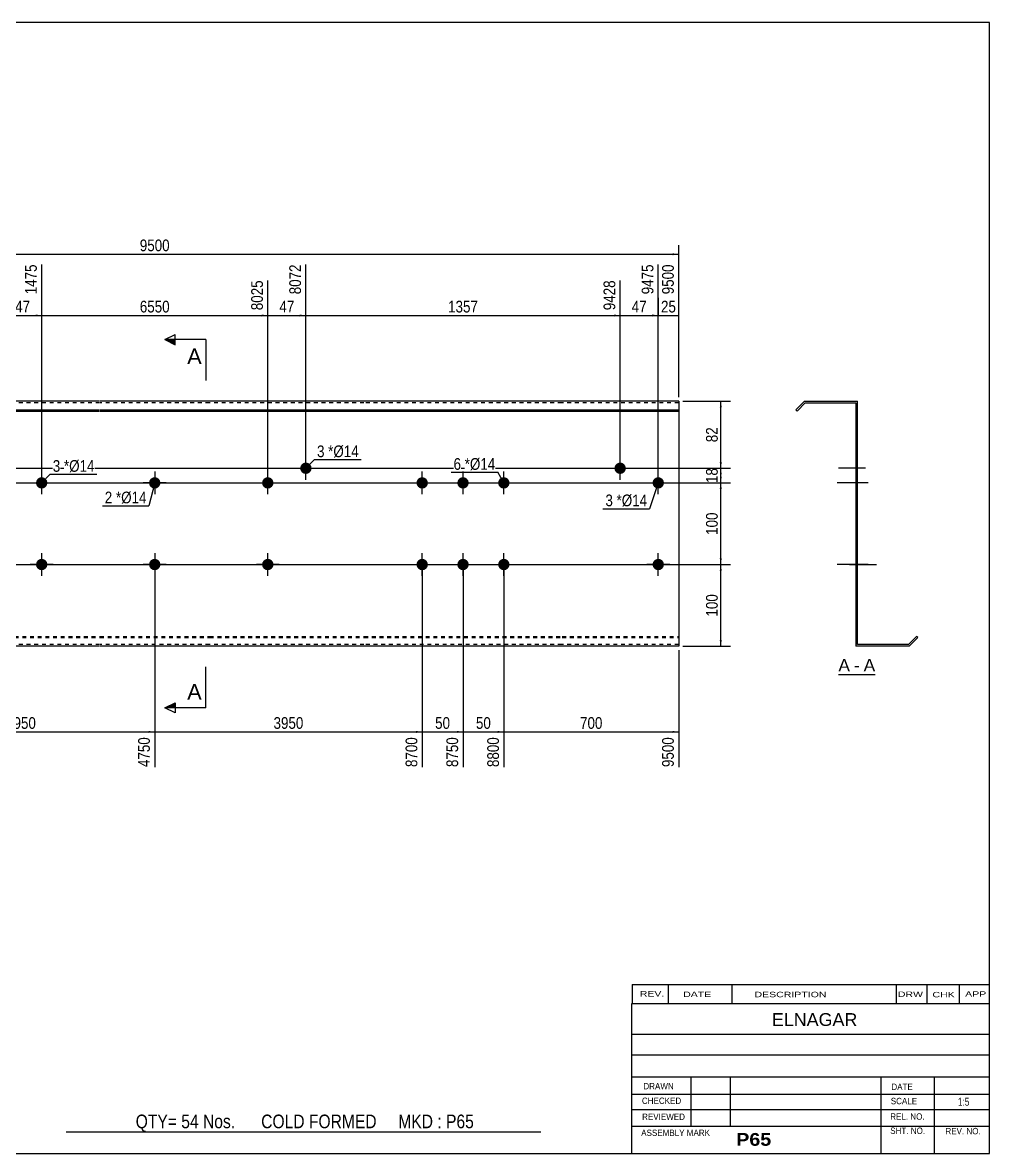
# Model space of a CAD drawing. Header units: millimetres. Extents: x -70 to 333, y -154 to 123.
# Drawn here: x 96 to 332.8, y -154.2 to 122.8 of the extents above; entities that cross this region are included whole.
import ezdxf

# ---------------------------------------------------------------- set-up
doc = ezdxf.new("R2010")
doc.units = ezdxf.units.MM
doc.linetypes.add('DXK_LINE_DOT1', pattern=[1.8814, 0.9407, -0.9407])
doc.styles.add('Arial', font='ARIAL.TTF', dxfattribs={"height": 0.2})
doc.styles.add('Arial Bold', font='ARIALBD.TTF', dxfattribs={"height": 0.2})
doc.styles.add('Arial Narrow', font='ARIALN.TTF', dxfattribs={"height": 0.2})

# ---------------------------------------------------------------- blocks, each defined once
blk = doc.blocks.new('Unknown-629086593-1911')
at = {"color": 5, "linetype": 'Continuous'}
for p, q in [((332.8, 122.75), (-67.2, 122.75)), ((-67.2, 122.75), (-67.2, -154.25)), ((332.8, -154.25), (332.8, 122.75)), ((-67.2, -154.25), (332.8, -154.25))]:
    blk.add_line(p, q, dxfattribs=at)
at = {"color": 174, "linetype": 'Continuous', "style": 'Arial'}
blk.add_text('Tekla structures', height=1.9102, rotation=90, dxfattribs=at).set_placement((-67.7, -153.75))
blk = doc.blocks.new('Unknown-629086593-12 - 1238')
at = {"color": 7, "linetype": 'Continuous'}
blk.add_line((295.81, -36.95), (304.84, -36.95), dxfattribs=at)
at = {"color": 0, "linetype": 'Continuous'}
blk.add_wipeout([(298.65, -36.2), (298.65, -33), (295.81, -33), (295.81, -36.2)], dxfattribs=at)
blk.add_wipeout([(301.03, -36.2), (301.03, -33), (299.61, -33), (299.61, -36.2)], dxfattribs=at)
at = {"color": 96, "linetype": 'Continuous', "style": 'Arial'}
blk.add_text('A', height=3.06, dxfattribs=at).set_placement((295.81, -36.2))
at = {"color": 0, "linetype": 'Continuous'}
blk.add_wipeout([(304.84, -36.2), (304.84, -33), (301.99, -33), (301.99, -36.2)], dxfattribs=at)
at = {"color": 96, "linetype": 'Continuous', "style": 'Arial'}
for s, p in [('A', (301.99, -36.2)), ('-', (299.61, -36.2))]:
    blk.add_text(s, height=3.06, dxfattribs=at).set_placement(p)
blk = doc.blocks.new('Bolt-629086593-1223 - 1203')
at = {"linetype": 'Continuous'}
blk.add_hatch(color=3, dxfattribs=at).paths.add_polyline_path([(250.29, 10, -1), (253.09, 10, -1)])
at = {"color": 3, "linetype": 'Continuous'}
for p, q in [((251.69, 7.2), (251.69, 12.8)), ((248.89, 10), (254.49, 10))]:
    blk.add_line(p, q, dxfattribs=at)
blk = doc.blocks.new('Part-629086593-1218 - 1203')
at = {"color": 2, "linetype": 'Continuous'}
for p, q in [((0, -30), (0, 30)), ((28.53, 30), (0, 30)), ((0, 27.88), (28.53, 27.88)), ((77.02, 30), (28.63, 30)), ((28.63, 27.88), (77.02, 27.88)), ((114.84, 30), (77.12, 30)), ((77.12, 27.88), (114.84, 27.88)), ((141.74, 30), (114.94, 30)), ((114.94, 27.88), (141.74, 27.88)), ((179.57, 30), (141.84, 30)), ((141.84, 27.88), (179.57, 27.88)), ((228.06, 30), (179.67, 30)), ((179.67, 27.88), (228.06, 27.88)), ((256.69, 30), (228.16, 30)), ((228.16, 27.88), (256.69, 27.88)), ((256.69, 30), (256.69, -30)), ((0, 27.6), (28.53, 27.6)), ((28.63, 27.6), (77.02, 27.6)), ((77.12, 27.6), (114.84, 27.6)), ((114.94, 27.6), (141.74, 27.6)), ((141.84, 27.6), (179.57, 27.6)), ((179.67, 27.6), (228.06, 27.6)), ((228.16, 27.6), (256.69, 27.6)), ((28.53, -30), (0, -30)), ((77.02, -30), (28.63, -30)), ((114.84, -30), (77.12, -30)), ((141.74, -30), (114.94, -30)), ((179.57, -30), (141.84, -30)), ((228.06, -30), (179.67, -30)), ((256.69, -30), (228.16, -30))]:
    blk.add_line(p, q, dxfattribs=at)
at = {"color": 7, "linetype": 'DXK_LINE_DOT1'}
for p, q in [((28.53, 29.6), (0, 29.6)), ((77.02, 29.6), (28.63, 29.6)), ((114.84, 29.6), (77.12, 29.6)), ((141.74, 29.6), (114.94, 29.6)), ((179.57, 29.6), (141.84, 29.6)), ((228.06, 29.6), (179.67, 29.6)), ((256.69, 29.6), (228.16, 29.6)), ((0, -27.6), (28.53, -27.6)), ((28.63, -27.6), (77.02, -27.6)), ((77.12, -27.6), (114.84, -27.6)), ((114.94, -27.6), (141.74, -27.6)), ((141.84, -27.6), (179.57, -27.6)), ((179.67, -27.6), (228.06, -27.6)), ((228.16, -27.6), (256.69, -27.6)), ((0, -27.88), (28.53, -27.88)), ((28.53, -29.6), (0, -29.6)), ((28.63, -27.88), (77.02, -27.88)), ((77.02, -29.6), (28.63, -29.6)), ((77.12, -27.88), (114.84, -27.88)), ((114.84, -29.6), (77.12, -29.6)), ((114.94, -27.88), (141.74, -27.88)), ((141.74, -29.6), (114.94, -29.6)), ((141.84, -27.88), (179.57, -27.88)), ((179.57, -29.6), (141.84, -29.6)), ((179.67, -27.88), (228.06, -27.88)), ((228.06, -29.6), (179.67, -29.6)), ((228.16, -27.88), (256.69, -27.88)), ((256.69, -29.6), (228.16, -29.6))]:
    blk.add_line(p, q, dxfattribs=at)
blk = doc.blocks.new('Bolt-629086593-1219 - 1203')
at = {"linetype": 'Continuous'}
for points in [[(192.46, 10, -1), (195.26, 10, -1)], [(202.46, 10, -1), (205.26, 10, -1)], [(212.46, 10, -1), (215.26, 10, -1)], [(192.46, -10, -1), (195.26, -10, -1)], [(202.46, -10, -1), (205.26, -10, -1)], [(212.46, -10, -1), (215.26, -10, -1)]]:
    blk.add_hatch(color=3, dxfattribs=at).paths.add_polyline_path(points)
at = {"color": 3, "linetype": 'Continuous'}
for p, q in [((193.86, 7.2), (193.86, 12.8)), ((203.86, 7.2), (203.86, 12.8)), ((213.86, 7.2), (213.86, 12.8)), ((191.06, 10), (196.66, 10)), ((201.06, 10), (206.66, 10)), ((211.06, 10), (216.66, 10)), ((193.86, -12.8), (193.86, -7.2)), ((203.86, -12.8), (203.86, -7.2)), ((213.86, -12.8), (213.86, -7.2)), ((191.06, -10), (196.66, -10)), ((201.06, -10), (206.66, -10)), ((211.06, -10), (216.66, -10))]:
    blk.add_line(p, q, dxfattribs=at)
blk = doc.blocks.new('Bolt-629086593-1220 - 1203')
at = {"linetype": 'Continuous'}
blk.add_hatch(color=3, dxfattribs=at).paths.add_polyline_path([(240.95, 13.58, -1), (243.75, 13.58, -1)])
at = {"color": 3, "linetype": 'Continuous'}
for p, q in [((242.35, 10.78), (242.35, 16.38)), ((239.55, 13.58), (245.15, 13.58))]:
    blk.add_line(p, q, dxfattribs=at)
blk = doc.blocks.new('Bolt-629086593-1221 - 1203')
at = {"linetype": 'Continuous'}
blk.add_hatch(color=3, dxfattribs=at).paths.add_polyline_path([(163.97, 13.58, -1), (166.77, 13.58, -1)])
at = {"color": 3, "linetype": 'Continuous'}
for p, q in [((165.37, 10.78), (165.37, 16.38)), ((162.57, 13.58), (168.17, 13.58))]:
    blk.add_line(p, q, dxfattribs=at)
blk = doc.blocks.new('Bolt-629086593-1222 - 1203')
at = {"linetype": 'Continuous'}
blk.add_hatch(color=3, dxfattribs=at).paths.add_polyline_path([(154.64, 10, -1), (157.44, 10, -1)])
at = {"color": 3, "linetype": 'Continuous'}
for p, q in [((156.04, 7.2), (156.04, 12.8)), ((153.24, 10), (158.84, 10))]:
    blk.add_line(p, q, dxfattribs=at)
blk = doc.blocks.new('Bolt-629086593-1228 - 1203')
at = {"linetype": 'Continuous'}
blk.add_hatch(color=3, dxfattribs=at).paths.add_polyline_path([(99.25, 10, -1), (102.05, 10, -1)])
at = {"color": 3, "linetype": 'Continuous'}
for p, q in [((100.65, 7.2), (100.65, 12.8)), ((97.85, 10), (103.45, 10))]:
    blk.add_line(p, q, dxfattribs=at)
blk = doc.blocks.new('Bolt-629086593-1229 - 1203')
at = {"linetype": 'Continuous'}
blk.add_hatch(color=3, dxfattribs=at).paths.add_polyline_path([(99.25, -10, -1), (102.05, -10, -1)])
at = {"color": 3, "linetype": 'Continuous'}
for p, q in [((100.65, -12.8), (100.65, -7.2)), ((103.45, -10), (97.85, -10))]:
    blk.add_line(p, q, dxfattribs=at)
blk = doc.blocks.new('Bolt-629086593-1231 - 1203')
at = {"linetype": 'Continuous'}
blk.add_hatch(color=3, dxfattribs=at).paths.add_polyline_path([(250.29, -10, -1), (253.09, -10, -1)])
at = {"color": 3, "linetype": 'Continuous'}
for p, q in [((251.69, -12.8), (251.69, -7.2)), ((254.49, -10), (248.89, -10))]:
    blk.add_line(p, q, dxfattribs=at)
blk = doc.blocks.new('Bolt-629086593-1232 - 1203')
at = {"linetype": 'Continuous'}
blk.add_hatch(color=3, dxfattribs=at).paths.add_polyline_path([(154.64, -10, -1), (157.44, -10, -1)])
at = {"color": 3, "linetype": 'Continuous'}
for p, q in [((156.04, -12.8), (156.04, -7.2)), ((158.84, -10), (153.24, -10))]:
    blk.add_line(p, q, dxfattribs=at)
blk = doc.blocks.new('Bolt-629086593-1233 - 1203')
at = {"linetype": 'Continuous'}
for points in [[(129.74, 10, -1), (126.94, 10, -1)], [(129.74, -10, -1), (126.94, -10, -1)]]:
    blk.add_hatch(color=3, dxfattribs=at).paths.add_polyline_path(points)
at = {"color": 3, "linetype": 'Continuous'}
for p, q in [((128.34, 12.8), (128.34, 7.2)), ((131.14, 10), (125.54, 10)), ((128.34, -7.2), (128.34, -12.8)), ((131.14, -10), (125.54, -10))]:
    blk.add_line(p, q, dxfattribs=at)
blk = doc.blocks.new('Part-629086593-1240 - 1238')
at = {"color": 2, "linetype": 'Continuous'}
for p, q in [((287.52, 30), (285.4, 27.88)), ((285.4, 27.88), (285.68, 27.6)), ((285.68, 27.6), (287.69, 29.6)), ((287.52, 30), (300.52, 30)), ((287.69, 29.6), (300.12, 29.6)), ((300.12, 29.6), (300.12, -30)), ((300.52, -29.6), (300.52, 30)), ((314.96, -27.6), (312.96, -29.6)), ((315.24, -27.88), (314.96, -27.6)), ((313.12, -30), (300.12, -30)), ((312.96, -29.6), (300.52, -29.6)), ((313.12, -30), (315.24, -27.88))]:
    blk.add_line(p, q, dxfattribs=at)
blk = doc.blocks.new('Bolt-629086593-1241 - 1238')
at = {"linetype": 'Continuous'}
for points in [[(300.12, 11.4), (300.12, 8.6), (300.52, 8.6), (300.52, 11.4)], [(300.12, 11.4), (300.12, 8.6), (300.52, 8.6), (300.52, 11.4)], [(300.12, 11.4), (300.12, 8.6), (300.52, 8.6), (300.52, 11.4)], [(300.12, -8.6), (300.12, -11.4), (300.52, -11.4), (300.52, -8.6)], [(300.12, -8.6), (300.12, -11.4), (300.52, -11.4), (300.52, -8.6)], [(300.12, -8.6), (300.12, -11.4), (300.52, -11.4), (300.52, -8.6)]]:
    blk.add_hatch(color=3, dxfattribs=at).paths.add_polyline_path(points)
at = {"color": 3, "linetype": 'Continuous'}
for p, q in [((300.52, 11.4), (300.12, 11.4)), ((300.52, 11.4), (300.12, 11.4)), ((300.52, 11.4), (300.12, 11.4)), ((303.12, 10), (295.52, 10)), ((303.12, 10), (295.52, 10)), ((303.12, 10), (295.52, 10)), ((300.52, 8.6), (300.12, 8.6)), ((300.52, 8.6), (300.12, 8.6)), ((300.52, 8.6), (300.12, 8.6)), ((303.12, -10), (295.52, -10)), ((303.12, -10), (295.52, -10)), ((303.12, -10), (295.52, -10)), ((300.52, -8.6), (300.12, -8.6)), ((300.52, -8.6), (300.12, -8.6)), ((300.52, -8.6), (300.12, -8.6)), ((300.52, -11.4), (300.12, -11.4)), ((300.52, -11.4), (300.12, -11.4)), ((300.52, -11.4), (300.12, -11.4))]:
    blk.add_line(p, q, dxfattribs=at)
blk = doc.blocks.new('Bolt-629086593-1242 - 1238')
at = {"linetype": 'Continuous'}
blk.add_hatch(color=3, dxfattribs=at).paths.add_polyline_path([(300.12, 14.98), (300.12, 12.18), (300.52, 12.18), (300.52, 14.98)])
at = {"color": 3, "linetype": 'Continuous'}
for p, q in [((300.52, 14.98), (300.12, 14.98)), ((302.42, 13.58), (295.82, 13.58)), ((300.52, 12.18), (300.12, 12.18))]:
    blk.add_line(p, q, dxfattribs=at)
blk = doc.blocks.new('Bolt-629086593-1243 - 1238')
at = {"linetype": 'Continuous'}
blk.add_hatch(color=3, dxfattribs=at).paths.add_polyline_path([(300.12, 14.98), (300.12, 12.18), (300.52, 12.18), (300.52, 14.98)])
at = {"color": 3, "linetype": 'Continuous'}
for p, q in [((300.52, 14.98), (300.12, 14.98)), ((302.42, 13.58), (295.82, 13.58)), ((300.52, 12.18), (300.12, 12.18))]:
    blk.add_line(p, q, dxfattribs=at)
blk = doc.blocks.new('Bolt-629086593-1244 - 1238')
at = {"linetype": 'Continuous'}
blk.add_hatch(color=3, dxfattribs=at).paths.add_polyline_path([(300.12, 11.4), (300.12, 8.6), (300.52, 8.6), (300.52, 11.4)])
at = {"color": 3, "linetype": 'Continuous'}
for p, q in [((300.52, 11.4), (300.12, 11.4)), ((302.42, 10), (295.82, 10)), ((300.52, 8.6), (300.12, 8.6))]:
    blk.add_line(p, q, dxfattribs=at)
blk = doc.blocks.new('Bolt-629086593-1245 - 1238')
at = {"linetype": 'Continuous'}
blk.add_hatch(color=3, dxfattribs=at).paths.add_polyline_path([(300.12, 11.4), (300.12, 8.6), (300.52, 8.6), (300.52, 11.4)])
at = {"color": 3, "linetype": 'Continuous'}
for p, q in [((300.52, 11.4), (300.12, 11.4)), ((302.42, 10), (295.82, 10)), ((300.52, 8.6), (300.12, 8.6))]:
    blk.add_line(p, q, dxfattribs=at)
blk = doc.blocks.new('Bolt-629086593-1246 - 1238')
at = {"linetype": 'Continuous'}
for points in [[(300.12, 11.4), (300.12, 8.6), (300.52, 8.6), (300.52, 11.4)], [(300.12, 11.4), (300.12, 8.6), (300.52, 8.6), (300.52, 11.4)], [(300.12, 11.4), (300.12, 8.6), (300.52, 8.6), (300.52, 11.4)], [(300.12, -8.6), (300.12, -11.4), (300.52, -11.4), (300.52, -8.6)], [(300.12, -8.6), (300.12, -11.4), (300.52, -11.4), (300.52, -8.6)], [(300.12, -8.6), (300.12, -11.4), (300.52, -11.4), (300.52, -8.6)]]:
    blk.add_hatch(color=3, dxfattribs=at).paths.add_polyline_path(points)
at = {"color": 3, "linetype": 'Continuous'}
for p, q in [((300.52, 11.4), (300.12, 11.4)), ((300.52, 11.4), (300.12, 11.4)), ((300.52, 11.4), (300.12, 11.4)), ((303.12, 10), (295.52, 10)), ((303.12, 10), (295.52, 10)), ((303.12, 10), (295.52, 10)), ((300.52, 8.6), (300.12, 8.6)), ((300.52, 8.6), (300.12, 8.6)), ((300.52, 8.6), (300.12, 8.6)), ((303.12, -10), (295.52, -10)), ((303.12, -10), (295.52, -10)), ((303.12, -10), (295.52, -10)), ((300.52, -8.6), (300.12, -8.6)), ((300.52, -8.6), (300.12, -8.6)), ((300.52, -8.6), (300.12, -8.6)), ((300.52, -11.4), (300.12, -11.4)), ((300.52, -11.4), (300.12, -11.4)), ((300.52, -11.4), (300.12, -11.4))]:
    blk.add_line(p, q, dxfattribs=at)
blk = doc.blocks.new('Bolt-629086593-1247 - 1238')
at = {"linetype": 'Continuous'}
blk.add_hatch(color=3, dxfattribs=at).paths.add_polyline_path([(300.12, 14.98), (300.12, 12.18), (300.52, 12.18), (300.52, 14.98)])
at = {"color": 3, "linetype": 'Continuous'}
for p, q in [((300.52, 14.98), (300.12, 14.98)), ((302.42, 13.58), (295.82, 13.58)), ((300.52, 12.18), (300.12, 12.18))]:
    blk.add_line(p, q, dxfattribs=at)
blk = doc.blocks.new('Bolt-629086593-1248 - 1238')
at = {"linetype": 'Continuous'}
blk.add_hatch(color=3, dxfattribs=at).paths.add_polyline_path([(300.12, 14.98), (300.12, 12.18), (300.52, 12.18), (300.52, 14.98)])
at = {"color": 3, "linetype": 'Continuous'}
for p, q in [((300.52, 14.98), (300.12, 14.98)), ((302.42, 13.58), (295.82, 13.58)), ((300.52, 12.18), (300.12, 12.18))]:
    blk.add_line(p, q, dxfattribs=at)
blk = doc.blocks.new('Bolt-629086593-1249 - 1238')
at = {"linetype": 'Continuous'}
blk.add_hatch(color=3, dxfattribs=at).paths.add_polyline_path([(300.12, 11.4), (300.12, 8.6), (300.52, 8.6), (300.52, 11.4)])
at = {"color": 3, "linetype": 'Continuous'}
for p, q in [((300.52, 11.4), (300.12, 11.4)), ((302.42, 10), (295.82, 10)), ((300.52, 8.6), (300.12, 8.6))]:
    blk.add_line(p, q, dxfattribs=at)
blk = doc.blocks.new('Bolt-629086593-1250 - 1238')
at = {"linetype": 'Continuous'}
blk.add_hatch(color=3, dxfattribs=at).paths.add_polyline_path([(300.12, 11.4), (300.12, 8.6), (300.52, 8.6), (300.52, 11.4)])
at = {"color": 3, "linetype": 'Continuous'}
for p, q in [((300.52, 11.4), (300.12, 11.4)), ((302.42, 10), (295.82, 10)), ((300.52, 8.6), (300.12, 8.6))]:
    blk.add_line(p, q, dxfattribs=at)
blk = doc.blocks.new('Bolt-629086593-1251 - 1238')
at = {"linetype": 'Continuous'}
blk.add_hatch(color=3, dxfattribs=at).paths.add_polyline_path([(300.12, -8.6), (300.12, -11.4), (300.52, -11.4), (300.52, -8.6)])
at = {"color": 3, "linetype": 'Continuous'}
for p, q in [((298.52, -10), (305.12, -10)), ((300.12, -8.6), (300.52, -8.6)), ((300.12, -11.4), (300.52, -11.4))]:
    blk.add_line(p, q, dxfattribs=at)
blk = doc.blocks.new('Bolt-629086593-1252 - 1238')
at = {"linetype": 'Continuous'}
blk.add_hatch(color=3, dxfattribs=at).paths.add_polyline_path([(300.12, -8.6), (300.12, -11.4), (300.52, -11.4), (300.52, -8.6)])
at = {"color": 3, "linetype": 'Continuous'}
for p, q in [((298.52, -10), (305.12, -10)), ((300.12, -8.6), (300.52, -8.6)), ((300.12, -11.4), (300.52, -11.4))]:
    blk.add_line(p, q, dxfattribs=at)
blk = doc.blocks.new('Bolt-629086593-1253 - 1238')
at = {"linetype": 'Continuous'}
blk.add_hatch(color=3, dxfattribs=at).paths.add_polyline_path([(300.12, -8.6), (300.12, -11.4), (300.52, -11.4), (300.52, -8.6)])
at = {"color": 3, "linetype": 'Continuous'}
for p, q in [((298.52, -10), (305.12, -10)), ((300.12, -8.6), (300.52, -8.6)), ((300.12, -11.4), (300.52, -11.4))]:
    blk.add_line(p, q, dxfattribs=at)
blk = doc.blocks.new('Bolt-629086593-1254 - 1238')
at = {"linetype": 'Continuous'}
blk.add_hatch(color=3, dxfattribs=at).paths.add_polyline_path([(300.12, -8.6), (300.12, -11.4), (300.52, -11.4), (300.52, -8.6)])
at = {"color": 3, "linetype": 'Continuous'}
for p, q in [((298.52, -10), (305.12, -10)), ((300.12, -8.6), (300.52, -8.6)), ((300.12, -11.4), (300.52, -11.4))]:
    blk.add_line(p, q, dxfattribs=at)
blk = doc.blocks.new('Bolt-629086593-1255 - 1238')
at = {"linetype": 'Continuous'}
for points in [[(300.52, 8.6), (300.52, 11.4), (300.12, 11.4), (300.12, 8.6)], [(300.52, -11.4), (300.52, -8.6), (300.12, -8.6), (300.12, -11.4)]]:
    blk.add_hatch(color=3, dxfattribs=at).paths.add_polyline_path(points)
at = {"color": 3, "linetype": 'Continuous'}
for p, q in [((300.52, 11.4), (300.12, 11.4)), ((300.52, 10), (296.12, 10)), ((300.52, 8.6), (300.12, 8.6)), ((300.52, -10), (296.12, -10)), ((300.52, -8.6), (300.12, -8.6)), ((300.52, -11.4), (300.12, -11.4))]:
    blk.add_line(p, q, dxfattribs=at)
blk = doc.blocks.new('StraightDimension-629086593-1346 - 1203')
at = {"linetype": 'Continuous'}
for points in [[(266.75, -11.5), (267, -10), (267.25, -11.5)], [(267.25, -28.5), (267, -30), (266.75, -28.5)]]:
    blk.add_hatch(color=7, dxfattribs=at).paths.add_polyline_path(points)
at = {"color": 7, "linetype": 'Continuous'}
for p, q in [((6, -10), (269.4, -10)), ((267, -30), (267, -10)), ((257.69, -30), (269.4, -30))]:
    blk.add_line(p, q, dxfattribs=at)
at = {"color": 0}
blk.add_wipeout([(266.85, -16.66), (262.65, -16.66), (262.65, -23.34), (266.85, -23.34)], dxfattribs=at)
at = {"color": 3, "style": 'Arial Narrow'}
blk.add_text('100', height=2.863, rotation=90.0002, dxfattribs=at).set_placement((266.25, -22.74))
blk = doc.blocks.new('StraightDimension-629086593-1344 - 1203')
at = {"linetype": 'Continuous'}
for points in [[(266.75, 12.08), (267, 13.58), (267.25, 12.08)], [(267.25, 11.5), (267, 10), (266.75, 11.5)]]:
    blk.add_hatch(color=7, dxfattribs=at).paths.add_polyline_path(points)
at = {"color": 7, "linetype": 'Continuous'}
for p, q in [((15.34, 13.58), (269.4, 13.58)), ((267, 10), (267, 13.58)), ((6, 10), (269.4, 10))]:
    blk.add_line(p, q, dxfattribs=at)
at = {"color": 0}
blk.add_wipeout([(266.85, 14.22), (262.65, 14.22), (262.65, 9.36), (266.85, 9.36)], dxfattribs=at)
at = {"color": 3, "style": 'Arial Narrow'}
blk.add_text('18', height=2.863, rotation=90.0002, dxfattribs=at).set_placement((266.25, 9.96))
blk = doc.blocks.new('StraightDimension-629086593-1311 - 1203')
at = {"linetype": 'Continuous'}
blk.add_hatch(color=7, dxfattribs=at).paths.add_polyline_path([(255.19, -50.75), (256.69, -51), (255.19, -51.25)])
at = {"color": 7, "linetype": 'Continuous'}
for p, q in [((213.86, -11), (213.86, -59.61)), ((256.69, -31), (256.69, -59.61)), ((213.86, -51), (256.69, -51))]:
    blk.add_line(p, q, dxfattribs=at)
at = {"color": 0}
blk.add_wipeout([(238.62, -50.85), (238.62, -46.65), (231.93, -46.65), (231.93, -50.85)], dxfattribs=at)
at = {"color": 0, "linetype": 'Continuous'}
blk.add_wipeout([(256.09, -51.7), (251.89, -51.7), (251.89, -60.21), (256.09, -60.21)], dxfattribs=at)
at = {"color": 3, "style": 'Arial Narrow'}
blk.add_text('700', height=2.863, dxfattribs=at).set_placement((232.53, -50.25))
at = {"color": 3, "linetype": 'Continuous', "style": 'Arial Narrow'}
blk.add_text('9500', height=2.863, rotation=90.0002, dxfattribs=at).set_placement((255.49, -59.61))
blk = doc.blocks.new('StraightDimension-629086593-1343 - 1203')
at = {"linetype": 'Continuous'}
for points in [[(266.75, 28.5), (267, 30), (267.25, 28.5)], [(267.25, 15.08), (267, 13.58), (266.75, 15.08)]]:
    blk.add_hatch(color=7, dxfattribs=at).paths.add_polyline_path(points)
at = {"color": 7, "linetype": 'Continuous'}
for p, q in [((257.69, 30), (269.4, 30)), ((267, 13.58), (267, 30)), ((15.34, 13.58), (269.4, 13.58))]:
    blk.add_line(p, q, dxfattribs=at)
at = {"color": 0}
blk.add_wipeout([(266.85, 24.22), (262.65, 24.22), (262.65, 19.36), (266.85, 19.36)], dxfattribs=at)
at = {"color": 3, "style": 'Arial Narrow'}
blk.add_text('82', height=2.863, rotation=90.0002, dxfattribs=at).set_placement((266.25, 19.96))
blk = doc.blocks.new('StraightDimension-629086593-1266 - 1203')
at = {"linetype": 'Continuous'}
blk.add_hatch(color=7, dxfattribs=at).paths.add_polyline_path([(255.19, 51.25), (256.69, 51), (255.19, 50.75)])
at = {"color": 7, "linetype": 'Continuous'}
for p, q in [((251.69, 11), (251.69, 63.51)), ((256.69, 31), (256.69, 63.51)), ((251.69, 51), (256.69, 51))]:
    blk.add_line(p, q, dxfattribs=at)
at = {"color": 0}
blk.add_wipeout([(256.61, 51.15), (256.61, 55.35), (251.76, 55.35), (251.76, 51.15)], dxfattribs=at)
at = {"color": 0, "linetype": 'Continuous'}
blk.add_wipeout([(256.09, 64.11), (251.89, 64.11), (251.89, 55.6), (256.09, 55.6)], dxfattribs=at)
at = {"color": 3, "linetype": 'Continuous', "style": 'Arial Narrow'}
blk.add_text('9500', height=2.863, rotation=90.0002, dxfattribs=at).set_placement((255.49, 56.2))
at = {"color": 3, "style": 'Arial Narrow'}
blk.add_text('25', height=2.863, dxfattribs=at).set_placement((252.36, 51.75))
blk = doc.blocks.new('StraightDimension-629086593-1267 - 1203')
at = {"linetype": 'Continuous'}
blk.add_hatch(color=7, dxfattribs=at).paths.add_polyline_path([(250.19, 51.25), (251.69, 51), (250.19, 50.75)])
at = {"color": 7, "linetype": 'Continuous'}
for p, q in [((251.69, 11), (251.69, 63.51)), ((242.35, 14.58), (242.35, 59.61)), ((242.35, 51), (251.69, 51))]:
    blk.add_line(p, q, dxfattribs=at)
at = {"color": 0}
blk.add_wipeout([(249.45, 51.15), (249.45, 55.35), (244.59, 55.35), (244.59, 51.15)], dxfattribs=at)
at = {"color": 0, "linetype": 'Continuous'}
blk.add_wipeout([(251.09, 64.11), (246.89, 64.11), (246.89, 55.6), (251.09, 55.6)], dxfattribs=at)
at = {"color": 3, "linetype": 'Continuous', "style": 'Arial Narrow'}
blk.add_text('9475', height=2.863, rotation=90.0002, dxfattribs=at).set_placement((250.49, 56.2))
at = {"color": 3, "style": 'Arial Narrow'}
blk.add_text('47', height=2.863, dxfattribs=at).set_placement((245.19, 51.75))
blk = doc.blocks.new('StraightDimension-629086593-1268 - 1203')
at = {"linetype": 'Continuous'}
blk.add_hatch(color=7, dxfattribs=at).paths.add_polyline_path([(240.85, 51.25), (242.35, 51), (240.85, 50.75)])
at = {"color": 7, "linetype": 'Continuous'}
for p, q in [((165.37, 14.58), (165.37, 63.51)), ((242.35, 14.58), (242.35, 59.61)), ((165.37, 51), (242.35, 51))]:
    blk.add_line(p, q, dxfattribs=at)
at = {"color": 0, "linetype": 'Continuous'}
blk.add_wipeout([(241.75, 60.21), (237.55, 60.21), (237.55, 51.7), (241.75, 51.7)], dxfattribs=at)
at = {"color": 0}
blk.add_wipeout([(208.12, 51.15), (208.12, 55.35), (199.61, 55.35), (199.61, 51.15)], dxfattribs=at)
at = {"color": 3, "linetype": 'Continuous', "style": 'Arial Narrow'}
blk.add_text('9428', height=2.863, rotation=90.0002, dxfattribs=at).set_placement((241.15, 52.3))
at = {"color": 3, "style": 'Arial Narrow'}
blk.add_text('1357', height=2.863, dxfattribs=at).set_placement((200.21, 51.75))
blk = doc.blocks.new('StraightDimension-629086593-1269 - 1203')
at = {"linetype": 'Continuous'}
blk.add_hatch(color=7, dxfattribs=at).paths.add_polyline_path([(163.87, 51.25), (165.37, 51), (163.87, 50.75)])
at = {"color": 7, "linetype": 'Continuous'}
for p, q in [((165.37, 14.58), (165.37, 63.51)), ((156.04, 11), (156.04, 59.61)), ((156.04, 51), (165.37, 51))]:
    blk.add_line(p, q, dxfattribs=at)
at = {"color": 0}
blk.add_wipeout([(163.13, 51.15), (163.13, 55.35), (158.28, 55.35), (158.28, 51.15)], dxfattribs=at)
at = {"color": 0, "linetype": 'Continuous'}
blk.add_wipeout([(164.77, 64.11), (160.57, 64.11), (160.57, 55.6), (164.77, 55.6)], dxfattribs=at)
at = {"color": 3, "linetype": 'Continuous', "style": 'Arial Narrow'}
blk.add_text('8072', height=2.863, rotation=90.0002, dxfattribs=at).set_placement((164.17, 56.2))
at = {"color": 3, "style": 'Arial Narrow'}
blk.add_text('47', height=2.863, dxfattribs=at).set_placement((158.88, 51.75))
blk = doc.blocks.new('StraightDimension-629086593-1270 - 1203')
at = {"linetype": 'Continuous'}
blk.add_hatch(color=7, dxfattribs=at).paths.add_polyline_path([(154.54, 51.25), (156.04, 51), (154.54, 50.75)])
at = {"color": 7, "linetype": 'Continuous'}
for p, q in [((100.65, 11), (100.65, 63.51)), ((156.04, 11), (156.04, 59.61)), ((100.65, 51), (156.04, 51))]:
    blk.add_line(p, q, dxfattribs=at)
at = {"color": 0, "linetype": 'Continuous'}
blk.add_wipeout([(155.44, 60.21), (151.24, 60.21), (151.24, 51.7), (155.44, 51.7)], dxfattribs=at)
at = {"color": 0}
blk.add_wipeout([(132.6, 51.15), (132.6, 55.35), (124.09, 55.35), (124.09, 51.15)], dxfattribs=at)
at = {"color": 3, "linetype": 'Continuous', "style": 'Arial Narrow'}
blk.add_text('8025', height=2.863, rotation=90.0002, dxfattribs=at).set_placement((154.84, 52.3))
at = {"color": 3, "style": 'Arial Narrow'}
blk.add_text('6550', height=2.863, dxfattribs=at).set_placement((124.69, 51.75))
blk = doc.blocks.new('StraightDimension-629086593-1271 - 1203')
at = {"linetype": 'Continuous'}
blk.add_hatch(color=7, dxfattribs=at).paths.add_polyline_path([(99.15, 51.25), (100.65, 51), (99.15, 50.75)])
at = {"color": 7, "linetype": 'Continuous'}
for p, q in [((100.65, 11), (100.65, 63.51)), ((91.31, 14.58), (91.31, 59.61)), ((91.31, 51), (100.65, 51))]:
    blk.add_line(p, q, dxfattribs=at)
at = {"color": 0}
blk.add_wipeout([(98.41, 51.15), (98.41, 55.35), (93.55, 55.35), (93.55, 51.15)], dxfattribs=at)
at = {"color": 0, "linetype": 'Continuous'}
blk.add_wipeout([(100.05, 64.11), (95.85, 64.11), (95.85, 55.6), (100.05, 55.6)], dxfattribs=at)
at = {"color": 3, "linetype": 'Continuous', "style": 'Arial Narrow'}
blk.add_text('1475', height=2.863, rotation=90.0002, dxfattribs=at).set_placement((99.45, 56.2))
at = {"color": 3, "style": 'Arial Narrow'}
blk.add_text('47', height=2.863, dxfattribs=at).set_placement((94.15, 51.75))
blk = doc.blocks.new('StraightDimension-629086593-1345 - 1203')
at = {"linetype": 'Continuous'}
for points in [[(266.75, 8.5), (267, 10), (267.25, 8.5)], [(267.25, -8.5), (267, -10), (266.75, -8.5)]]:
    blk.add_hatch(color=7, dxfattribs=at).paths.add_polyline_path(points)
at = {"color": 7, "linetype": 'Continuous'}
for p, q in [((6, 10), (269.4, 10)), ((267, -10), (267, 10)), ((6, -10), (269.4, -10))]:
    blk.add_line(p, q, dxfattribs=at)
at = {"color": 0}
blk.add_wipeout([(266.85, 3.34), (262.65, 3.34), (262.65, -3.34), (266.85, -3.34)], dxfattribs=at)
at = {"color": 3, "style": 'Arial Narrow'}
blk.add_text('100', height=2.863, rotation=90.0002, dxfattribs=at).set_placement((266.25, -2.74))
blk = doc.blocks.new('StraightDimension-629086593-1312 - 1203')
at = {"linetype": 'Continuous'}
blk.add_hatch(color=7, dxfattribs=at).paths.add_polyline_path([(212.36, -50.75), (213.86, -51), (212.36, -51.25)])
at = {"color": 7, "linetype": 'Continuous'}
for p, q in [((203.86, -11), (203.86, -59.61)), ((213.86, -11), (213.86, -59.61)), ((203.86, -51), (213.86, -51))]:
    blk.add_line(p, q, dxfattribs=at)
at = {"color": 0}
blk.add_wipeout([(211.29, -50.85), (211.29, -46.65), (206.43, -46.65), (206.43, -50.85)], dxfattribs=at)
at = {"color": 3, "style": 'Arial Narrow'}
blk.add_text('50', height=2.863, dxfattribs=at).set_placement((207.03, -50.25))
at = {"color": 0, "linetype": 'Continuous'}
blk.add_wipeout([(213.26, -51.7), (209.06, -51.7), (209.06, -60.21), (213.26, -60.21)], dxfattribs=at)
at = {"color": 3, "linetype": 'Continuous', "style": 'Arial Narrow'}
blk.add_text('8800', height=2.863, rotation=90.0002, dxfattribs=at).set_placement((212.66, -59.61))
blk = doc.blocks.new('StraightDimension-629086593-1313 - 1203')
at = {"linetype": 'Continuous'}
blk.add_hatch(color=7, dxfattribs=at).paths.add_polyline_path([(202.36, -50.75), (203.86, -51), (202.36, -51.25)])
at = {"color": 7, "linetype": 'Continuous'}
for p, q in [((193.86, -11), (193.86, -59.61)), ((203.86, -11), (203.86, -59.61)), ((193.86, -51), (203.86, -51))]:
    blk.add_line(p, q, dxfattribs=at)
at = {"color": 0}
blk.add_wipeout([(201.29, -50.85), (201.29, -46.65), (196.43, -46.65), (196.43, -50.85)], dxfattribs=at)
at = {"color": 3, "style": 'Arial Narrow'}
blk.add_text('50', height=2.863, dxfattribs=at).set_placement((197.03, -50.25))
at = {"color": 0, "linetype": 'Continuous'}
blk.add_wipeout([(203.26, -51.7), (199.06, -51.7), (199.06, -60.21), (203.26, -60.21)], dxfattribs=at)
at = {"color": 3, "linetype": 'Continuous', "style": 'Arial Narrow'}
blk.add_text('8750', height=2.863, rotation=90.0002, dxfattribs=at).set_placement((202.66, -59.61))
blk = doc.blocks.new('StraightDimension-629086593-1314 - 1203')
at = {"linetype": 'Continuous'}
blk.add_hatch(color=7, dxfattribs=at).paths.add_polyline_path([(192.36, -50.75), (193.86, -51), (192.36, -51.25)])
at = {"color": 7, "linetype": 'Continuous'}
for p, q in [((128.34, -11), (128.34, -59.61)), ((193.86, -11), (193.86, -59.61)), ((128.34, -51), (193.86, -51))]:
    blk.add_line(p, q, dxfattribs=at)
at = {"color": 0}
blk.add_wipeout([(165.36, -50.85), (165.36, -46.65), (156.85, -46.65), (156.85, -50.85)], dxfattribs=at)
at = {"color": 0, "linetype": 'Continuous'}
blk.add_wipeout([(193.26, -51.7), (189.06, -51.7), (189.06, -60.21), (193.26, -60.21)], dxfattribs=at)
at = {"color": 3, "style": 'Arial Narrow'}
blk.add_text('3950', height=2.863, dxfattribs=at).set_placement((157.45, -50.25))
at = {"color": 3, "linetype": 'Continuous', "style": 'Arial Narrow'}
blk.add_text('8700', height=2.863, rotation=90.0002, dxfattribs=at).set_placement((192.66, -59.61))
blk = doc.blocks.new('StraightDimension-629086593-1315 - 1203')
at = {"linetype": 'Continuous'}
blk.add_hatch(color=7, dxfattribs=at).paths.add_polyline_path([(126.84, -50.75), (128.34, -51), (126.84, -51.25)])
at = {"color": 7, "linetype": 'Continuous'}
for p, q in [((62.82, -11), (62.82, -57.78)), ((128.34, -11), (128.34, -59.61)), ((62.82, -51), (128.34, -51))]:
    blk.add_line(p, q, dxfattribs=at)
at = {"color": 0}
blk.add_wipeout([(99.84, -50.85), (99.84, -46.65), (91.33, -46.65), (91.33, -50.85)], dxfattribs=at)
at = {"color": 0, "linetype": 'Continuous'}
blk.add_wipeout([(127.74, -51.7), (123.54, -51.7), (123.54, -60.21), (127.74, -60.21)], dxfattribs=at)
at = {"color": 3, "style": 'Arial Narrow'}
blk.add_text('3950', height=2.863, dxfattribs=at).set_placement((91.93, -50.25))
at = {"color": 3, "linetype": 'Continuous', "style": 'Arial Narrow'}
blk.add_text('4750', height=2.863, rotation=90.0002, dxfattribs=at).set_placement((127.14, -59.61))
blk = doc.blocks.new('StraightDimension-629086593-1389 - 1203')
at = {"linetype": 'Continuous'}
for points in [[(1.5, 65.75), (0, 66), (1.5, 66.25)], [(255.19, 66.25), (256.69, 66), (255.19, 65.75)]]:
    blk.add_hatch(color=7, dxfattribs=at).paths.add_polyline_path(points)
at = {"color": 7, "linetype": 'Continuous'}
for p, q in [((0, 31), (0, 68.25)), ((256.69, 31), (256.69, 68.25)), ((0, 66), (256.69, 66))]:
    blk.add_line(p, q, dxfattribs=at)
at = {"color": 0}
blk.add_wipeout([(132.6, 66.15), (132.6, 70.35), (124.09, 70.35), (124.09, 66.15)], dxfattribs=at)
at = {"color": 3, "style": 'Arial Narrow'}
blk.add_text('9500', height=2.863, dxfattribs=at).set_placement((124.69, 66.75))
blk = doc.blocks.new('CBS_CALLOFF-629086593-1946')
at = {"color": 7, "linetype": 'Continuous'}
blk.add_line((106.68, -148.98), (222.91, -149), dxfattribs=at)
at = {"color": 3, "linetype": 'Continuous', "style": 'Arial Narrow'}
blk.add_text('QTY= 54 Nos.      COLD FORMED     MKD : P65', height=3.3405, dxfattribs=at).set_placement((123.68, -148.09))
blk = doc.blocks.new('CBS_NAME_BLOG-629086593-1947')
at = {"color": 7, "linetype": 'Continuous'}
for p, q in [((245.21, -117.5), (332.73, -117.5)), ((245.21, -154.21), (245.21, -117.5)), ((245.21, -125.04), (332.73, -125.04)), ((245.28, -130.09), (332.8, -130.09)), ((245.21, -135.46), (332.73, -135.46)), ((259.73, -147.57), (259.73, -135.47)), ((269.42, -147.54), (269.42, -135.47)), ((306.33, -154.21), (306.33, -135.48)), ((319.38, -154.21), (319.38, -135.47)), ((245.22, -139.76), (332.8, -139.74)), ((245.21, -143.51), (332.73, -143.51)), ((245.21, -147.55), (332.73, -147.55)), ((245.21, -154.25), (332.8, -154.25))]:
    blk.add_line(p, q, dxfattribs=at)
at = {"color": 3, "linetype": 'Continuous', "style": 'Arial'}
blk.add_text('ELNAGAR', height=3.133, dxfattribs=at).set_placement((279.53, -123.03))
at = {"color": 3, "linetype": 'Continuous'}
for s, height, style, width, p in [('DRAWN', 1.566, 'Arial', 0.9, (248.04, -138.57)), ('DATE', 1.566, 'Arial', 0.9, (308.8, -138.73)), ('CHECKED', 1.566, 'Arial', 0.9, (247.69, -142.14)), ('SCALE', 1.566, 'Arial', 0.9, (308.65, -142.21)), ('1:5', 1.957, 'Arial Narrow', 0.9, (325.1, -142.57)), ('REVIEWED', 1.566, 'Arial', 0.9, (247.73, -146.06)), ('REL. NO.', 1.566, 'Arial', 0.9, (308.51, -146.01)), ('ASSEMBLY MARK', 1.5663, 'Arial', 0.9, (247.51, -149.99)), ('P65', 3.131, 'Arial Bold', 1.1, (270.79, -152.39)), ('SHT. NO.', 1.566, 'Arial', 0.9, (308.51, -149.48)), ('REV. NO.', 1.566, 'Arial', 0.9, (322.03, -149.57))]:
    blk.add_text(s, height=height, dxfattribs=dict(at, style=style, width=width)).set_placement(p)
blk = doc.blocks.new('CBS_REVISION-629086593-1948')
at = {"color": 7, "linetype": 'Continuous'}
for p, q in [((245.29, -112.87), (332.79, -112.87)), ((245.29, -112.87), (245.29, -117.5)), ((254.09, -112.87), (254.09, -117.5)), ((269.68, -112.87), (269.68, -117.44)), ((309.94, -112.87), (309.94, -117.5)), ((317.48, -112.87), (317.48, -117.5)), ((325.43, -112.87), (325.43, -117.5)), ((245.29, -117.5), (332.79, -117.5))]:
    blk.add_line(p, q, dxfattribs=at)
at = {"color": 7, "style": 'Arial Narrow', "width": 1.7}
for s, height, p in [('REV.', 1.326, (247.15, -115.82)), ('DATE', 1.326, (257.78, -115.94)), ('DESCRIPTION', 1.3257, (275.26, -115.99)), ('DRW', 1.326, (310.37, -115.93)), ('CHK', 1.326, (318.86, -116.02)), ('APP', 1.326, (326.86, -115.87))]:
    blk.add_text(s, height=height, dxfattribs=at).set_placement(p)
blk = doc.blocks.new('MarkSet-629086593-1411 - 1203')
at = {"color": 0}
blk.add_wipeout([(169.92, 16.3), (169.92, 19.3), (168.1, 19.3), (168.1, 16.3)], dxfattribs=at)
blk.add_wipeout([(169.92, 16.3), (169.92, 19.3), (168.1, 19.3), (168.1, 16.3)], dxfattribs=at)
at = {"color": 7, "linetype": 'Continuous'}
blk.add_line((165.37, 13.58), (167.5, 15.7), dxfattribs=at)
at = {"color": 0}
blk.add_wipeout([(172.1, 16.3), (172.1, 19.3), (170.82, 19.3), (170.82, 16.3)], dxfattribs=at)
blk.add_wipeout([(172.1, 16.3), (172.1, 19.3), (170.82, 19.3), (170.82, 16.3)], dxfattribs=at)
at = {"color": 3, "style": 'Arial Narrow'}
blk.add_text('3', height=2.86, dxfattribs=at).set_placement((168.1, 16.3))
at = {"color": 0}
blk.add_wipeout([(178.31, 16.3), (178.31, 19.3), (172.1, 19.3), (172.1, 16.3)], dxfattribs=at)
blk.add_wipeout([(178.31, 16.3), (178.31, 19.3), (172.1, 19.3), (172.1, 16.3)], dxfattribs=at)
at = {"color": 7, "linetype": 'Continuous'}
blk.add_line((167.5, 15.7), (178.91, 15.7), dxfattribs=at)
at = {"color": 3, "style": 'Arial Narrow'}
for s, height, p in [('*', 2.86, (170.82, 16.3)), ('Ø14', 2.863, (172.1, 16.3))]:
    blk.add_text(s, height=height, dxfattribs=at).set_placement(p)
blk = doc.blocks.new('Mark-629086593-1431 - 1203')
at = {"color": 0}
blk.add_wipeout([(117.94, 4.99), (117.94, 7.99), (116.11, 7.99), (116.11, 4.99)], dxfattribs=at)
blk.add_wipeout([(117.94, 4.99), (117.94, 7.99), (116.11, 7.99), (116.11, 4.99)], dxfattribs=at)
blk.add_wipeout([(120.12, 4.99), (120.12, 7.99), (118.84, 7.99), (118.84, 4.99)], dxfattribs=at)
blk.add_wipeout([(120.12, 4.99), (120.12, 7.99), (118.84, 7.99), (118.84, 4.99)], dxfattribs=at)
at = {"color": 3, "style": 'Arial Narrow'}
blk.add_text('2', height=2.86, dxfattribs=at).set_placement((116.11, 4.99))
at = {"color": 0}
blk.add_wipeout([(126.33, 4.99), (126.33, 7.99), (120.12, 7.99), (120.12, 4.99)], dxfattribs=at)
blk.add_wipeout([(126.33, 4.99), (126.33, 7.99), (120.12, 7.99), (120.12, 4.99)], dxfattribs=at)
at = {"color": 7, "linetype": 'Continuous'}
for p in [(128.34, 10), (115.51, 4.39)]:
    blk.add_line(p, (126.93, 4.39), dxfattribs=at)
at = {"color": 3, "style": 'Arial Narrow'}
for s, height, p in [('*', 2.86, (118.84, 4.99)), ('Ø14', 2.863, (120.12, 4.99))]:
    blk.add_text(s, height=height, dxfattribs=at).set_placement(p)
blk = doc.blocks.new('Mark-629086593-1429 - 1203')
at = {"color": 0}
blk.add_wipeout([(203.37, 13.2), (203.37, 16.2), (201.54, 16.2), (201.54, 13.2)], dxfattribs=at)
blk.add_wipeout([(203.37, 13.2), (203.37, 16.2), (201.54, 16.2), (201.54, 13.2)], dxfattribs=at)
blk.add_wipeout([(205.55, 13.2), (205.55, 16.2), (204.27, 16.2), (204.27, 13.2)], dxfattribs=at)
blk.add_wipeout([(205.55, 13.2), (205.55, 16.2), (204.27, 16.2), (204.27, 13.2)], dxfattribs=at)
at = {"color": 3, "style": 'Arial Narrow'}
blk.add_text('6', height=2.86, dxfattribs=at).set_placement((201.54, 13.2))
at = {"color": 0}
blk.add_wipeout([(211.76, 13.2), (211.76, 16.2), (205.55, 16.2), (205.55, 13.2)], dxfattribs=at)
blk.add_wipeout([(211.76, 13.2), (211.76, 16.2), (205.55, 16.2), (205.55, 13.2)], dxfattribs=at)
at = {"color": 7, "linetype": 'Continuous'}
for p in [(200.94, 12.6), (213.86, 10)]:
    blk.add_line(p, (212.36, 12.6), dxfattribs=at)
at = {"color": 3, "style": 'Arial Narrow'}
for s, height, p in [('*', 2.86, (204.27, 13.2)), ('Ø14', 2.863, (205.55, 13.2))]:
    blk.add_text(s, height=height, dxfattribs=at).set_placement(p)
blk = doc.blocks.new('MarkSet-629086593-1418 - 1203')
at = {"color": 0}
blk.add_wipeout([(105.2, 12.72), (105.2, 15.72), (103.37, 15.72), (103.37, 12.72)], dxfattribs=at)
blk.add_wipeout([(105.2, 12.72), (105.2, 15.72), (103.37, 15.72), (103.37, 12.72)], dxfattribs=at)
at = {"color": 7, "linetype": 'Continuous'}
blk.add_line((100.65, 10), (102.77, 12.12), dxfattribs=at)
at = {"color": 0}
blk.add_wipeout([(107.38, 12.72), (107.38, 15.72), (106.1, 15.72), (106.1, 12.72)], dxfattribs=at)
blk.add_wipeout([(107.38, 12.72), (107.38, 15.72), (106.1, 15.72), (106.1, 12.72)], dxfattribs=at)
at = {"color": 3, "style": 'Arial Narrow'}
blk.add_text('3', height=2.86, dxfattribs=at).set_placement((103.37, 12.72))
at = {"color": 0}
blk.add_wipeout([(113.59, 12.72), (113.59, 15.72), (107.38, 15.72), (107.38, 12.72)], dxfattribs=at)
blk.add_wipeout([(113.59, 12.72), (113.59, 15.72), (107.38, 15.72), (107.38, 12.72)], dxfattribs=at)
at = {"color": 7, "linetype": 'Continuous'}
blk.add_line((102.77, 12.12), (114.19, 12.12), dxfattribs=at)
at = {"color": 3, "style": 'Arial Narrow'}
for s, height, p in [('*', 2.86, (106.1, 12.72)), ('Ø14', 2.863, (107.38, 12.72))]:
    blk.add_text(s, height=height, dxfattribs=at).set_placement(p)
blk = doc.blocks.new('SectionMark-629086593-1264 - 1203')
at = {"linetype": 'Continuous'}
for points in [[(133.34, 45.1), (133.34, 43.85), (130.84, 45.1)], [(133.34, -43.85), (133.34, -45.1), (130.84, -45.1)]]:
    blk.add_hatch(color=30, dxfattribs=at).paths.add_polyline_path(points)
at = {"color": 30, "linetype": 'Continuous'}
for p, q in [((130.84, 45.1), (133.34, 46.35)), ((140.84, 45.1), (130.84, 45.1)), ((130.84, 45.1), (133.34, 43.85)), ((133.34, 43.85), (133.34, 46.35)), ((130.84, -45.1), (133.34, -43.85)), ((133.34, -43.85), (133.34, -46.35)), ((140.84, -45.1), (130.84, -45.1)), ((133.34, -46.35), (130.84, -45.1))]:
    blk.add_line(p, q, dxfattribs=at)
at = {"color": 0, "linetype": 'Continuous'}
for points in [[(139.84, 39.1), (139.84, 43.1), (136.29, 43.1), (136.29, 39.1)], [(139.84, -43.1), (139.84, -39.1), (136.29, -39.1), (136.29, -43.1)]]:
    blk.add_wipeout(points, dxfattribs=at)
at = {"color": 30, "linetype": 'Continuous'}
for p, q in [((140.84, 45.1), (140.84, 35.1)), ((140.84, -45.1), (140.84, -35.1))]:
    blk.add_line(p, q, dxfattribs=at)
at = {"color": 96, "linetype": 'Continuous', "style": 'Arial'}
for p in [(136.29, 39.1), (136.29, -43.1)]:
    blk.add_text('A', height=3.82, dxfattribs=at).set_placement(p)
blk = doc.blocks.new('MarkSet-629086593-1404 - 1203')
at = {"color": 0}
blk.add_wipeout([(240.57, 4.28), (240.57, 7.28), (238.75, 7.28), (238.75, 4.28)], dxfattribs=at)
blk.add_wipeout([(240.57, 4.28), (240.57, 7.28), (238.75, 7.28), (238.75, 4.28)], dxfattribs=at)
blk.add_wipeout([(242.75, 4.28), (242.75, 7.28), (241.47, 7.28), (241.47, 4.28)], dxfattribs=at)
blk.add_wipeout([(242.75, 4.28), (242.75, 7.28), (241.47, 7.28), (241.47, 4.28)], dxfattribs=at)
at = {"color": 3, "style": 'Arial Narrow'}
blk.add_text('3', height=2.86, dxfattribs=at).set_placement((238.75, 4.28))
at = {"color": 0}
blk.add_wipeout([(248.97, 4.28), (248.97, 7.28), (242.75, 7.28), (242.75, 4.28)], dxfattribs=at)
blk.add_wipeout([(248.97, 4.28), (248.97, 7.28), (242.75, 7.28), (242.75, 4.28)], dxfattribs=at)
at = {"color": 7, "linetype": 'Continuous'}
for p in [(251.69, 10), (238.15, 3.68)]:
    blk.add_line(p, (249.57, 3.68), dxfattribs=at)
at = {"color": 3, "style": 'Arial Narrow'}
for s, height, p in [('*', 2.86, (241.47, 4.28)), ('Ø14', 2.863, (242.75, 4.28))]:
    blk.add_text(s, height=height, dxfattribs=at).set_placement(p)

msp = doc.modelspace()

# ---------------------------------------------------------------- block references
for name in ['Unknown-629086593-1911', 'Part-629086593-1218 - 1203', 'Part-629086593-1240 - 1238', 'Bolt-629086593-1221 - 1203', 'Bolt-629086593-1220 - 1203', 'Bolt-629086593-1242 - 1238', 'Bolt-629086593-1243 - 1238', 'Bolt-629086593-1247 - 1238', 'Bolt-629086593-1248 - 1238', 'Bolt-629086593-1228 - 1203', 'Bolt-629086593-1233 - 1203', 'Bolt-629086593-1222 - 1203', 'Bolt-629086593-1219 - 1203', 'Bolt-629086593-1223 - 1203', 'Bolt-629086593-1241 - 1238', 'Bolt-629086593-1246 - 1238', 'Bolt-629086593-1244 - 1238', 'Bolt-629086593-1245 - 1238', 'Bolt-629086593-1249 - 1238', 'Bolt-629086593-1250 - 1238', 'Bolt-629086593-1255 - 1238', 'Bolt-629086593-1229 - 1203', 'Bolt-629086593-1232 - 1203', 'Bolt-629086593-1231 - 1203', 'Bolt-629086593-1251 - 1238', 'Bolt-629086593-1252 - 1238', 'Bolt-629086593-1253 - 1238', 'Bolt-629086593-1254 - 1238', 'CBS_REVISION-629086593-1948', 'CBS_NAME_BLOG-629086593-1947', 'CBS_CALLOFF-629086593-1946']:
    msp.add_blockref(name, (0, 0))

# ---------------------------------------------------------------- next in the draw order: block references
for name in ['StraightDimension-629086593-1344 - 1203', 'StraightDimension-629086593-1346 - 1203', 'Unknown-629086593-12 - 1238']:
    msp.add_blockref(name, (0, 0))

# ---------------------------------------------------------------- next in the draw order: block references
for name in ['StraightDimension-629086593-1343 - 1203', 'StraightDimension-629086593-1311 - 1203']:
    msp.add_blockref(name, (0, 0))

# ---------------------------------------------------------------- next in the draw order: block references
msp.add_blockref('StraightDimension-629086593-1266 - 1203', (0, 0))

# ---------------------------------------------------------------- next in the draw order: block references
msp.add_blockref('StraightDimension-629086593-1267 - 1203', (0, 0))

# ---------------------------------------------------------------- next in the draw order: block references
msp.add_blockref('StraightDimension-629086593-1268 - 1203', (0, 0))

# ---------------------------------------------------------------- next in the draw order: block references
msp.add_blockref('StraightDimension-629086593-1269 - 1203', (0, 0))

# ---------------------------------------------------------------- next in the draw order: block references
for name in ['StraightDimension-629086593-1270 - 1203', 'MarkSet-629086593-1411 - 1203']:
    msp.add_blockref(name, (0, 0))

# ---------------------------------------------------------------- next in the draw order: block references
msp.add_blockref('StraightDimension-629086593-1271 - 1203', (0, 0))

# ---------------------------------------------------------------- next in the draw order: block references
for name in ['StraightDimension-629086593-1389 - 1203', 'StraightDimension-629086593-1345 - 1203']:
    msp.add_blockref(name, (0, 0))

# ---------------------------------------------------------------- next in the draw order: block references
for name in ['Mark-629086593-1429 - 1203', 'Mark-629086593-1431 - 1203', 'MarkSet-629086593-1404 - 1203', 'StraightDimension-629086593-1312 - 1203']:
    msp.add_blockref(name, (0, 0))

# ---------------------------------------------------------------- next in the draw order: block references
for name in ['MarkSet-629086593-1418 - 1203', 'StraightDimension-629086593-1313 - 1203']:
    msp.add_blockref(name, (0, 0))

# ---------------------------------------------------------------- next in the draw order: block references
msp.add_blockref('StraightDimension-629086593-1314 - 1203', (0, 0))

# ---------------------------------------------------------------- next in the draw order: block references
for name in ['SectionMark-629086593-1264 - 1203', 'StraightDimension-629086593-1315 - 1203']:
    msp.add_blockref(name, (0, 0))

doc.saveas('drawing.dxf')
